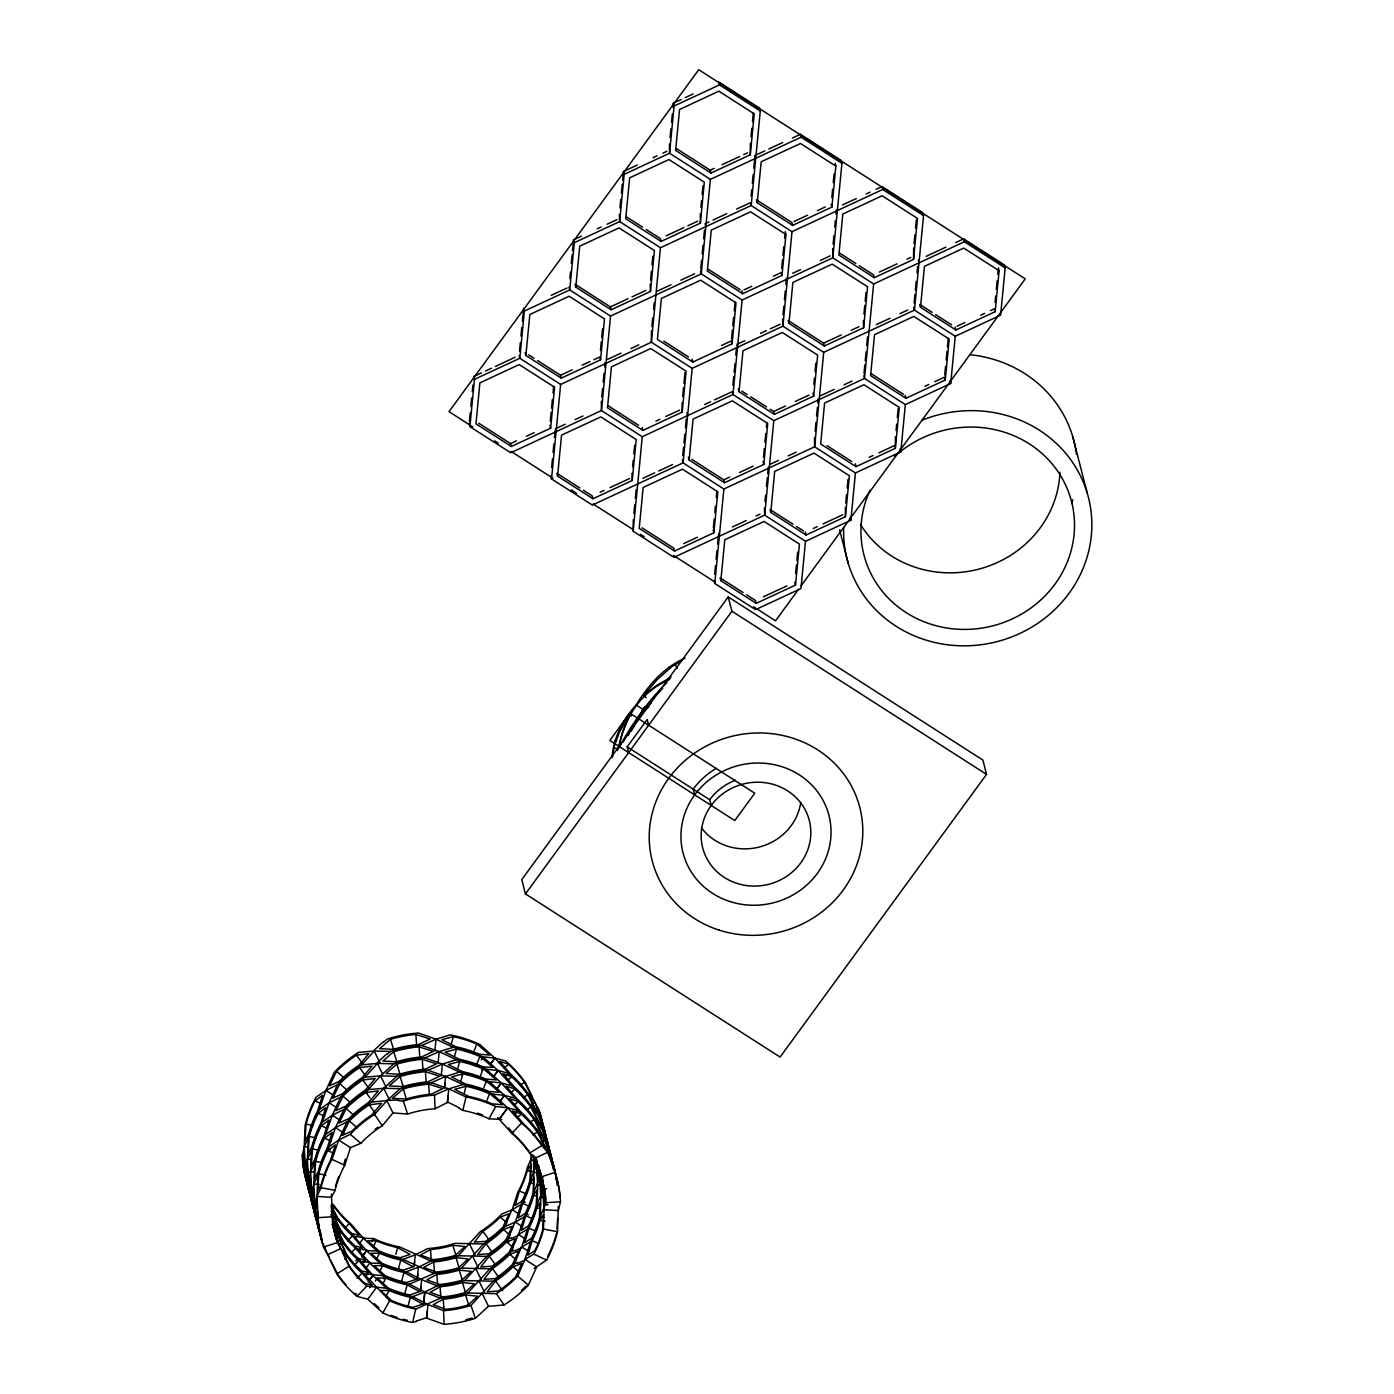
<?xml version="1.0" encoding="UTF-8"?>
<svg xmlns="http://www.w3.org/2000/svg" width="1394" height="1394" viewBox="0 0 1394 1394"><rect width="100%" height="100%" fill="white"/><g stroke="black" fill="none" stroke-linecap="round" stroke-linejoin="round"><path stroke-width="1.5" d="M328.775 1146.896A121.679 114.413 -14.4 0 0 317.832 1175.334L313.807 1184.029L311.803 1192.846L310.618 1171.605L311.489 1150.503A121.679 114.413 -14.4 0 1 322.397 1122.065L329.123 1102.828L337.505 1084.654L325.935 1090.404L316.055 1097.235A121.679 114.413 -14.4 0 0 305.077 1125.672L304.24 1146.774L305.425 1168.015L307.429 1159.198L311.489 1150.503M363.625 1273.646A107.199 100.786 -14.4 0 1 345.799 1253.851L340.746 1248.623L337.331 1242.612A107.199 100.786 -14.4 0 1 332.556 1216.735L318.18 1217.676L316.996 1196.435L317.867 1175.334M531.079 1154.232L530.731 1179.411A107.199 100.804 -14.4 0 1 521.095 1204.451L515.379 1222.155L505.011 1226.476A107.199 100.804 -14.4 0 1 483.579 1243.971L461.449 1268.157A107.199 100.786 -14.4 0 1 433.97 1273.436L409.4 1284.205A107.199 100.786 -14.4 0 1 383.228 1275.824M497.675 1117.483L511.772 1133.374A107.199 100.786 -14.4 0 1 529.598 1153.169L533.553 1157.02L533.919 1191.818A107.199 100.786 -14.4 0 1 524.266 1216.875L518.568 1234.561L525.311 1238.883M536.115 1160.505A107.199 100.786 -14.4 0 1 536.446 1165.454L537.683 1184.9L537.108 1204.242A107.199 100.786 -14.4 0 1 527.455 1229.299L521.757 1246.985L528.5 1251.289M539.948 1170.733A107.199 100.786 -14.4 0 1 542.824 1190.284L544.061 1209.731L543.468 1229.072A107.199 100.786 -14.4 0 1 533.832 1254.13L524.946 1259.392L517.749 1276.137A107.199 100.786 -14.4 0 1 496.316 1293.649L467.826 1292.987A107.199 100.786 -14.4 0 1 440.347 1298.267L415.778 1309.036A107.199 100.786 -14.4 0 1 389.588 1300.654L363.66 1273.628L383.245 1275.806L369.741 1263.034L365.577 1268.732M546.622 1140.902A121.679 114.413 -14.4 0 0 542.318 1122.71L535.035 1102.654L525.869 1083.452A121.679 114.413 -14.4 0 0 505.621 1060.973L494.713 1058.063L482.951 1056.844A121.679 114.413 -14.4 0 0 453.242 1047.295L439.197 1051.616L424.943 1057.889A121.679 114.413 -14.4 0 0 393.718 1063.831L377.356 1063.448L365.019 1077.214A121.679 114.413 -14.4 0 0 340.659 1097.061L332.312 1115.235L325.621 1134.489A121.679 114.413 -14.4 0 0 314.643 1162.91L310.618 1171.605L308.614 1180.422L307.429 1159.198L308.301 1138.079A121.679 114.413 -14.4 0 1 319.209 1109.659L325.935 1090.404L334.316 1072.247A121.679 114.413 -14.4 0 1 358.606 1052.383M428.097 1070.278A121.679 114.413 -14.4 0 0 396.907 1076.255L383.733 1088.278L371.396 1102.044A121.679 114.413 -14.4 0 0 347.036 1121.891L338.69 1140.065L331.999 1159.32A121.679 114.413 -14.4 0 0 321.021 1187.74L316.996 1196.435L314.992 1205.252L313.807 1184.029L314.678 1162.91M557.635 1218.339L556.938 1229.02M534.007 1268.488L546.605 1260.106A121.679 114.413 -14.4 0 0 557.548 1231.686L558.297 1206.333M306.105 1124.069L304.92 1141.163L308.701 1134.158A121.679 114.413 -14.4 0 1 317.571 1111.035L322.624 1095.179L315.009 1100.946A121.679 114.413 -14.4 0 0 306.088 1124.069L313.11 1125.55M312.814 1204.172L310.252 1195.878A121.679 114.413 -14.4 0 1 305.861 1171.988L307.028 1164.826L308.475 1182.077A121.679 114.413 -14.4 0 0 312.814 1205.967L314.12 1209.225M309.294 1136.493L308.109 1153.57L311.89 1146.565A121.679 114.413 -14.4 0 1 320.759 1123.459L325.813 1107.603L318.198 1113.37A121.679 114.413 -14.4 0 0 309.276 1136.493L316.299 1137.957M321.352 1125.777A121.679 114.413 -14.4 0 0 312.465 1148.9L311.298 1165.994L315.079 1158.989M312.256 1196.819L313.406 1189.657L314.835 1206.908A121.679 114.413 -14.4 0 0 319.191 1230.797M315.671 1161.324L314.486 1178.4L318.268 1171.396A121.679 114.413 -14.4 0 1 327.137 1148.29L332.19 1132.433L324.575 1138.201A121.679 114.413 -14.4 0 0 315.654 1161.324L320.916 1162.422M318.86 1173.731L317.675 1190.824L321.456 1183.82A121.679 114.413 -14.4 0 1 330.326 1160.697L335.379 1144.84L327.764 1150.608A121.679 114.413 -14.4 0 0 318.843 1173.731L325.865 1175.212M469.377 421.615L470.214 413.025M470.823 406.578L471.66 397.987M472.27 391.557L472.897 385.11M955.726 242.573L963.62 238.897L1004.429 265.052L1005.161 267.909L1000.613 315.166L955.256 336.268L950.708 383.507L905.333 404.608L864.524 378.471L773.792 420.674L732.983 394.519L642.268 436.723L601.441 410.568L510.727 452.771L469.917 426.634L474.465 379.377L473.733 376.519L481.61 372.843M414.576 1261.675L414.088 1266.78L415.238 1254.844L427.609 1248.588A107.199 100.804 -14.4 0 0 455.071 1243.343L483.579 1243.971M434.858 1051.146L436.008 1039.21L450.07 1034.906A121.679 114.413 -14.4 0 1 479.763 1044.42L495.114 1058.325L508.81 1073.397A121.679 114.413 -14.4 0 1 529.04 1095.858L535.035 1102.637L539.129 1110.304A121.679 114.413 -14.4 0 1 543.921 1132.207M417.764 1274.081L417.276 1279.204L418.427 1267.251L430.798 1260.995A107.199 100.804 -14.4 0 0 458.26 1255.75L486.767 1256.377A107.199 100.786 -14.4 0 0 508.183 1238.9L510.918 1237.907M438.047 1063.57L439.197 1051.616L421.755 1045.465A121.679 114.413 -14.4 0 0 390.547 1051.424L374.167 1051.024L358.641 1052.383M420.465 1291.611L420.953 1286.505M420.483 1291.367L421.598 1279.675L406.212 1271.781A107.199 100.786 -14.4 0 1 380.039 1263.417L369.741 1263.034M441.236 1075.976L442.386 1064.04L456.448 1059.736A121.679 114.413 -14.4 0 1 486.14 1069.25L498.059 1070.505L508.81 1073.397L506.353 1075.976M423.671 1303.791L424.787 1292.081L437.158 1285.826A107.199 100.786 -14.4 0 0 464.62 1280.598L493.145 1281.208A107.199 100.786 -14.4 0 0 514.56 1263.731L517.296 1262.737M423.654 1304.035L424.804 1292.081L409.4 1284.205M542.318 1122.71L538.223 1115.061L532.247 1108.282A121.679 114.413 -14.4 0 0 511.981 1085.804L500.986 1082.877L489.329 1081.674A121.679 114.413 -14.4 0 0 459.619 1072.125L445.575 1076.447L444.425 1088.383L444.913 1083.277M533.553 1157.02L541.29 1176.815A107.199 100.786 -14.4 0 1 546.012 1202.708L540.28 1216.648A107.199 100.786 -14.4 0 1 530.644 1241.706L524.946 1259.392L536.742 1266.954L528.361 1285.111A121.679 114.413 -14.4 0 1 504.036 1304.993L488.51 1306.317L475.302 1318.341A121.679 114.413 -14.4 0 1 444.094 1324.317L426.669 1318.149L427.331 1311.318M519.509 351.114L520.328 342.523M520.955 336.093L521.774 327.503M522.402 321.056L523.639 308.161L524.371 311.036L519.823 358.275L474.465 379.377M426.669 1318.149L427.975 1304.505L412.589 1296.612A107.199 100.786 -14.4 0 1 386.417 1288.248L366.849 1286.052A107.199 100.786 -14.4 0 1 348.988 1266.275L340.746 1248.623L334.142 1230.205A107.199 100.786 -14.4 0 1 332.26 1223.88A107.199 100.786 -14.4 0 0 333.671 1229.003L338.672 1244.11L336.285 1239.092A107.199 100.786 -14.4 0 1 332.399 1218.042M335.1 1190.354A107.199 100.786 -14.4 0 1 344.736 1165.314L350.469 1147.628L360.854 1143.289A107.199 100.786 -14.4 0 1 382.252 1125.794L392.969 1112.935L407.606 1114.033A107.199 100.786 -14.4 0 1 435.05 1108.753L447.439 1102.515L448.763 1088.871L462.825 1084.567A121.679 114.413 -14.4 0 1 492.518 1094.081L504.436 1095.335L515.188 1098.228A121.679 114.413 -14.4 0 1 535.418 1120.689L541.412 1127.467L545.507 1135.134A121.679 114.413 -14.4 0 1 549.201 1149.614M525.869 355.47L529.825 314.521L569.135 296.242L604.491 318.895L600.553 359.844L561.242 378.123L525.869 355.47L525.137 352.595M550.316 421.005L551.153 412.397M551.571 408.076L552.39 399.468M553.017 392.986L553.645 386.521M550.647 428.185L554.585 387.236L519.213 364.583L479.902 382.862L475.964 423.811L511.337 446.463L550.647 428.185L549.898 425.327M551.623 467.46L552.46 458.87M553.069 452.44L553.906 443.85M554.516 437.402L555.143 430.955M569.832 278.469L570.442 272.039M571.279 263.449L572.098 254.858M572.516 250.554L573.561 239.82L581.437 236.144M905.333 404.608L900.785 451.865L855.428 472.967L814.619 446.812L723.887 489.015L683.077 462.86L592.345 505.064L551.536 478.926L560.632 384.43L651.364 342.227L692.173 368.365L782.905 326.179L823.715 352.316L914.447 310.113L955.256 336.268M573.561 239.82L574.293 242.678L569.745 289.935L524.371 311.036M557.583 476.103L561.538 435.155L600.849 416.876L636.204 439.528L632.266 480.477L592.955 498.756L557.583 476.103L556.851 473.246M575.792 287.112L579.73 246.18L619.041 227.884L654.413 250.537L650.475 291.485L611.164 309.782L575.792 287.112L575.06 284.254M600.448 350.504L601.267 341.878M601.685 337.575L602.522 328.949M601.337 401.263L601.441 410.568L610.555 316.072L701.269 273.869L742.096 300.024L832.81 257.82L873.637 283.975L964.352 241.772L1005.161 267.909M601.755 396.976L602.574 388.386M603.201 381.939L604.02 373.348M604.647 366.901L605.066 362.614M619.337 214.415L619.65 221.576L660.46 247.731L751.192 205.528L792.001 231.683L882.733 189.479L923.542 215.617L914.447 310.113L913.715 307.255M619.947 207.985L620.783 199.394M621.393 192.947L622.229 184.356M622.648 180.07L623.466 171.479L637.267 165.05M623.466 171.479L624.198 174.337L619.65 221.576L574.293 242.678M631.952 473.298L632.266 480.477M632.562 466.833L633.19 460.368M633.817 453.904L634.636 445.296M650.144 284.306L650.475 291.485M650.562 280.002L651.399 271.377M652.009 264.912L652.845 256.304M633.259 519.753L633.155 531.219L673.982 557.356L764.696 515.153L805.505 541.308L850.88 520.206L855.428 472.949M633.869 513.323L634.706 504.733M635.316 498.285L636.152 489.695M651.451 330.779L651.364 342.227L660.46 247.731M651.869 326.475L652.688 317.884M653.525 309.294L654.152 302.846M669.451 143.93L669.573 153.235L710.382 179.373L801.097 137.187L841.924 163.325L832.81 257.82L832.706 248.515M670.078 137.483L670.897 128.893M671.525 122.445L672.344 113.855M672.971 107.425L673.372 103.121L681.265 99.462M633.155 531.219L642.268 436.723M673.372 103.121L674.121 105.996L669.573 153.235L624.198 174.337M682.067 402.796L682.171 412.136L642.861 430.415L607.505 407.762L611.443 366.814L650.754 348.535L686.127 371.187L682.171 412.136M682.694 396.332L683.513 387.724M683.931 383.402L684.977 372.634M700.276 213.805L700.38 223.145L661.07 241.423L625.697 218.771L629.652 177.822L668.963 159.543L704.318 182.196L700.38 223.145M700.886 207.34L701.513 200.875M702.14 194.411L702.959 185.803M682.746 455.716L683.583 447.126M684.001 442.822L684.82 434.231M685.447 427.784L686.266 419.193M700.746 268.868L701.583 260.277M702.193 253.83L703.029 245.239M703.639 238.792L704.475 230.202M692.173 368.365L683.077 462.86L682.346 460.003M710.382 179.373L701.269 273.869L700.537 271.011M689.124 460.055L693.079 419.106L732.39 400.827L767.745 423.48L763.807 464.429L724.497 482.707L689.124 460.055L688.392 457.18M713.362 527.751L714.198 519.126M714.808 512.661L715.436 506.196M716.272 497.588L716.899 491.124M731.571 338.759L732.39 330.134M732.808 325.83L733.645 317.205M734.255 310.74L735.091 302.132M750.39 143.303L750.286 154.786L710.975 173.083L675.62 150.43L679.558 109.481L718.868 91.185L754.241 113.855L750.286 154.786M751.017 136.839L751.836 128.231M752.464 121.766L753.3 113.141M713.885 532.769L717.84 491.821L682.468 469.168L643.157 487.464L639.219 528.396L674.574 551.066L713.885 532.769L713.153 529.912M732.094 343.778L736.032 302.846L700.677 280.177L661.366 298.473L657.41 339.404L692.783 362.074L732.094 343.778L731.362 340.92L721.534 345.485M714.669 574.206L715.505 565.615M716.115 559.168L716.952 550.578M717.562 544.13L718.398 535.54M732.878 385.214L733.697 376.624M734.115 372.32L734.934 363.729M735.771 355.139L736.398 348.709M751.07 196.223L751.697 189.776M752.324 183.328L753.143 174.738M753.771 168.308L755.008 155.414L755.74 158.289M805.505 541.308L800.958 588.547L755.6 609.648L714.791 583.511L723.887 489.015M742.096 300.024L732.983 394.519L732.251 391.662L714.512 399.904M760.288 111.032L719.478 84.895L718.746 82.019L759.556 108.174L760.288 111.032L751.192 205.528L750.46 202.67L736.642 209.083M720.837 580.688L724.793 539.757L764.104 521.461L799.459 544.113L795.521 585.062L756.21 603.358L720.837 580.688L720.106 577.83M739.047 391.697L742.985 350.765L782.295 332.469L817.668 355.139L813.713 396.07L774.402 414.367L739.047 391.697L738.297 388.839M757.238 202.722L761.194 161.774L800.504 143.477L835.86 166.147L831.922 207.079L792.611 225.375L757.238 202.722L756.506 199.847L791.879 222.5L792.611 225.375M763.476 457.249L764.313 448.624M764.94 442.159L765.776 433.551M766.386 427.087L766.805 422.765M781.686 268.258L782.522 259.632M782.923 255.329L783.759 246.703M784.595 238.095L785.014 233.774M785.955 234.488L750.582 211.836L711.271 230.115L707.333 271.063L742.688 293.716L781.999 275.437L785.955 234.488L785.223 231.631M764.382 508.008L764.696 515.153L773.809 420.657M764.992 501.561L765.62 495.114M766.456 486.523L767.275 477.933M767.693 473.646L768.303 467.199M782.574 319.017L782.905 326.179L792.001 231.683M782.992 314.713L783.829 306.122M784.439 299.675L785.275 291.085M785.885 284.655L786.512 278.208M770.76 512.347L774.698 471.399L814.009 453.12L849.382 475.772L845.426 516.721L806.115 535L770.76 512.347L770.011 509.49M788.952 323.356L792.907 282.407L832.218 264.128L867.573 286.781L863.635 327.729L824.324 346.008L788.952 323.356L788.22 320.498M795.608 573.579L796.444 564.953M796.863 560.649L797.682 552.024M813.817 384.587L814.444 378.123M815.054 371.658L815.891 363.05M831.8 197.756L832.636 189.131M833.263 182.666L834.082 174.058M814.497 437.507L814.619 446.812L823.715 352.316M815.124 431.06L815.943 422.469M816.57 416.022L817.389 407.431M817.808 403.145L818.226 398.841M833.124 244.211L833.943 235.621M834.762 227.048L835.389 220.6M836.017 214.153L836.417 209.867M845.322 507.381L845.426 516.721M845.74 503.077L846.559 494.452M847.186 487.987L848.022 479.379M863.304 320.55L863.635 327.729M863.932 314.086L864.768 305.46M865.186 301.156L866.005 292.531M864.001 373.453L864.82 364.862M865.238 360.558L866.075 351.968M866.685 345.538L867.521 336.947M873.637 283.975L864.524 378.471L863.792 375.596M895.349 448.363L899.287 407.431L863.914 384.761L824.603 403.058L820.665 444.006L856.038 466.659L895.349 448.363L895.436 436.88M896.063 430.415L896.691 423.95M897.3 417.486L898.137 408.878M913.645 247.888L913.54 259.389L874.23 277.667L838.874 255.015L842.812 214.066L882.123 195.77L917.496 218.44L913.54 259.389M914.063 243.584L914.882 234.959M915.509 228.494L916.346 219.886M914.115 302.951L914.952 294.361M915.37 290.074L916.189 281.483M917.025 272.893L917.635 266.446M920.493 307.307L924.431 266.359L963.742 248.08L999.115 270.732L995.177 311.681L955.866 329.96L920.493 307.307L919.761 304.432L932.133 312.361M944.731 375.003L945.568 366.378M946.178 359.913L947.014 351.305M947.432 346.984L948.251 338.359M945.254 380.022L949.209 339.073L913.837 316.421L874.526 334.699L870.588 375.648L905.943 398.301L945.254 380.022L944.522 377.164L934.694 381.729M995.055 302.341L995.682 295.877M996.309 289.412L997.128 280.786M997.755 274.322L998.174 270.018M447.439 1102.515L448.101 1095.684M612.053 757.517C613.43 737.722 622.996 719.374 636.204 704.894C648.123 685.517 663.788 667.168 685.151 658.107M612.332 757.482L614.336 745.982L619.459 732.059L629.6 714.913L631.482 715.871M302.237 1155.591L304.24 1146.774L308.301 1138.079M489.329 1081.674L504.68 1095.562L518.376 1110.652A121.679 114.413 -14.4 0 1 538.607 1133.113L547.772 1152.298L555.056 1172.371A121.679 114.413 -14.4 0 1 560.44 1201.75L558.436 1210.567L544.061 1209.731M536.446 1165.454L530.731 1179.411M617.559 750.599L622.334 732.704L629.6 714.913M542.824 1190.284L537.108 1204.242L540.628 1204.886M618.797 748.142C623.885 718.938 640.247 691.947 668.493 680.098M340.746 1248.606L327.642 1254.705L336.808 1273.907A121.679 114.413 -14.4 0 0 357.021 1296.385L367.789 1299.26L382.897 1312.921A121.679 114.413 -14.4 0 0 412.572 1322.47L415.778 1309.036M501.735 1119.469L488.998 1118.79A107.199 100.786 -14.4 0 0 462.825 1110.391L466.014 1096.973L448.763 1088.871L431.304 1082.72A121.679 114.413 -14.4 0 0 400.095 1088.662L383.733 1088.278L368.208 1089.638A121.679 114.413 -14.4 0 0 343.848 1109.485L332.312 1115.235L322.432 1122.065M532.944 1154.79L527.542 1166.987A107.199 100.804 -14.4 0 1 517.906 1192.044L512.208 1209.731L501.823 1214.052A107.199 100.804 -14.4 0 1 480.39 1231.564L458.26 1255.75M543.451 1180.004L538.032 1179.934L539.199 1174.236A107.199 100.786 -14.4 0 0 538.189 1165.349M548.016 1204.799L544.409 1204.764L545.577 1199.067A107.199 100.786 -14.4 0 0 541.726 1178.017L536.76 1162.91L538.101 1165.367M395.826 1254.286L397.586 1247.613A107.181 100.786 -14.4 0 1 376.31 1240.799L367.72 1240.834L378.907 1250.871A107.181 100.786 -14.4 0 0 400.165 1257.702L410.028 1254.408L397.586 1247.613M451.517 1043.322L453.277 1036.631A121.679 114.413 -14.4 0 1 476.731 1044.089M398.126 1270.056L400.775 1260.037A107.181 100.786 -14.4 0 1 379.499 1253.206L370.909 1253.258L382.095 1263.295A107.199 100.786 -14.4 0 0 403.354 1270.126L413.216 1266.832L400.775 1260.037M454.688 1055.728L456.465 1049.055A121.679 114.413 -14.4 0 1 479.919 1056.495M401.315 1282.463L403.964 1272.443A107.199 100.786 -14.4 0 1 382.67 1265.63L374.097 1265.665L385.284 1275.702A107.199 100.786 -14.4 0 0 406.543 1282.55M457.877 1068.152L459.654 1061.461A121.679 114.413 -14.4 0 1 483.108 1068.919M461.362 1074.896L462.233 1071.55L448.293 1064.528L459.654 1061.461M404.504 1294.869L407.153 1284.867A107.199 100.786 -14.4 0 1 385.859 1278.054L377.286 1278.089L375.352 1281.034M461.066 1080.559L462.825 1073.885A121.679 114.413 -14.4 0 1 486.297 1081.326M407.693 1307.293L410.341 1297.274A107.199 100.786 -14.4 0 1 389.048 1290.461L380.475 1290.495L391.662 1300.532A107.199 100.786 -14.4 0 0 412.903 1307.38L422.765 1304.07L410.341 1297.274M464.254 1092.983L466.014 1086.292A121.679 114.413 -14.4 0 1 489.486 1093.75M528.953 1228.201L524.684 1242.768L531.55 1238.29A107.199 100.786 -14.4 0 0 539.373 1217.92L540.262 1202.273L536.795 1207.831A107.199 100.786 -14.4 0 1 528.953 1228.201L535.418 1231.059M532.142 1240.625L527.873 1255.192L534.738 1250.697A107.199 100.786 -14.4 0 0 542.562 1230.344L543.451 1214.679L539.983 1220.255A107.199 100.786 -14.4 0 1 532.142 1240.625L538.607 1243.465M343.778 1164.565L345.294 1159.041M519.387 1190.964L515.118 1205.531L521.983 1201.036A107.181 100.786 -14.4 0 0 529.825 1180.683L530.713 1165.018L527.228 1170.594A107.181 100.786 -14.4 0 1 519.387 1190.964L525.852 1193.804M522.576 1203.37L518.307 1217.938L525.172 1213.46A107.199 100.786 -14.4 0 0 532.996 1193.09L533.885 1177.442L530.417 1183.001A107.181 100.786 -14.4 0 1 522.576 1203.37L529.04 1206.228M525.765 1215.795L521.495 1230.362L528.361 1225.866A107.199 100.786 -14.4 0 0 536.185 1205.514L537.073 1189.849L533.606 1195.425A107.199 100.786 -14.4 0 1 525.765 1215.795L532.229 1218.635M326.231 1127.92L321.387 1125.777L329.001 1120.009L323.966 1135.866A121.679 114.413 -14.4 0 0 315.044 1158.989M533.919 1191.818L539.635 1177.878A107.199 100.786 -14.4 0 0 538.171 1164.757M343.882 1109.485L335.501 1127.641L328.81 1146.896L338.69 1140.065L350.26 1134.315A121.679 114.413 -14.4 0 1 374.55 1114.451L386.922 1100.685L400.13 1088.679M619.981 746.522L621.01 744.048M628.363 735.544L629.408 733.017M629.687 732.373L632.493 726.222L633.904 726.936M621.271 743.438C633.834 721.534 648.698 700.293 666.872 682.59M631.255 731.205L639.062 716.289L647.426 708.047M505.011 1226.476L506.928 1222.399M508.2 1238.883L510.117 1234.805M467.826 1292.987L489.956 1268.801A107.199 100.786 -14.4 0 0 511.371 1251.324L513.306 1247.229M514.56 1263.713L516.494 1259.636M622.857 742.305L632.493 726.222M638.33 718.59L641.048 713.345M373.122 1247.003L376.31 1240.799M474.221 1050.606L476.748 1044.089M376.31 1259.427L379.499 1253.206M475.807 1066.131L479.937 1056.513M481.592 1070L483.195 1066.88L493.127 1067.508L480.599 1056.809M379.499 1271.833L382.688 1265.63M480.599 1075.436L483.108 1068.919M383.681 1278.821L385.284 1275.702M382.67 1284.257L385.877 1278.037M483.788 1087.843L486.297 1081.343M385.859 1296.664L389.065 1290.461M486.959 1100.267L489.486 1093.75M339.23 1081.378A121.679 114.413 -14.4 0 1 359.007 1065.243L368.818 1053.672L356.446 1055.153A121.679 114.413 -14.4 0 0 336.651 1071.289L329.489 1085.787L339.247 1081.396M339.857 1083.713L332.678 1098.193L342.436 1093.802A121.679 114.413 -14.4 0 1 362.196 1077.649L372.006 1066.079L359.635 1067.577A121.679 114.413 -14.4 0 0 339.822 1083.713L347.611 1090.631M343.029 1096.137L335.867 1110.617L345.625 1106.226A121.679 114.413 -14.4 0 1 365.385 1090.073L375.195 1078.503L362.823 1079.984A121.679 114.413 -14.4 0 0 343.011 1096.12L350.8 1103.055M349.406 1120.968L342.244 1135.448L352.002 1131.057A121.679 114.413 -14.4 0 1 371.762 1114.886L381.573 1103.334L369.183 1104.815A121.679 114.413 -14.4 0 0 349.389 1120.95L357.178 1127.885M639.132 716.986L642.477 710.801M372.006 1241.636L373.679 1238.569A107.199 100.804 -14.4 0 0 399.817 1246.968L430.798 1260.995M481.278 1059.91L482.951 1056.844L498.303 1070.731L511.999 1085.821M382.897 1312.921L389.623 1300.637M488.998 1118.79L495.706 1106.505L507.625 1107.742L518.376 1110.652L515.919 1113.231M641.135 713.188L643.941 708.291M642.599 710.574L644.76 706.932L643.993 708.222M646.119 697.592L643.662 695.641L656.818 680.011L671.769 666.646L682.363 660.286M647.391 707.612C649.064 701.095 657.463 694.195 662.673 688.357M728.226 596.911L521.774 879.597L525.451 893.92L780.082 1057.07L986.534 774.367L982.857 760.044L728.226 596.911L731.902 611.234L986.534 774.367M628.677 752.586L627.195 746.853L647.182 719.496L648.646 725.228M525.451 893.92L731.902 611.234M798.57 589.261L775.517 620.818L753.631 606.791M801.132 585.741L1025.235 278.87L698.725 69.7L449.007 411.648L472.723 426.843M359.199 1243.901L363.364 1238.203L373.679 1238.569M361.795 1257.127L366.552 1250.61L376.868 1250.976A107.199 100.804 -14.4 0 0 403.005 1259.392L433.987 1273.419M462.233 1071.55A121.679 114.413 -14.4 0 1 485.704 1078.991L496.316 1079.932L493.249 1077.144L498.059 1070.505L493.912 1076.203M362.388 1256.308L366.552 1250.61L354.093 1236.391A107.199 100.804 -14.4 0 1 336.233 1216.596L331.18 1211.369L339.439 1229.02A107.199 100.786 -14.4 0 0 357.247 1248.815L360.279 1252.492M462.825 1073.885L451.482 1076.935L465.422 1083.974A121.679 114.413 -14.4 0 1 488.893 1091.415L499.505 1092.338L496.438 1089.55L501.248 1082.911L486.14 1069.25M496.525 1089.446L501.248 1082.911L515.188 1098.228M466.014 1086.292L454.671 1089.341L468.611 1096.381A121.679 114.413 -14.4 0 1 492.082 1103.821L502.694 1104.762L499.627 1101.974L504.436 1095.335L500.289 1101.033M368.173 1281.957L372.93 1275.44L386.434 1288.23M368.765 1281.138L372.93 1275.44M367.789 1299.26L376.119 1287.864M482.882 1231.303L474.413 1242.106L485.478 1241.392A107.181 100.786 -14.4 0 0 502.903 1227.173L509.071 1213.808L500.307 1217.084A107.181 100.786 -14.4 0 1 482.882 1231.303L488.893 1239.667M508.688 1241.88L506.092 1239.58L512.26 1226.232L503.495 1229.491A107.181 100.786 -14.4 0 1 486.07 1243.727L477.602 1254.513L488.667 1253.798A107.199 100.786 -14.4 0 0 506.092 1239.597M489.259 1256.133L480.791 1266.937L491.855 1266.222A107.199 100.786 -14.4 0 0 509.28 1252.004L515.449 1238.639L506.684 1241.915A107.199 100.786 -14.4 0 1 489.259 1256.151L495.271 1264.497M492.448 1268.557L483.979 1279.343L495.044 1278.629A107.199 100.786 -14.4 0 0 512.469 1264.428L518.638 1251.063L509.873 1254.321A107.199 100.786 -14.4 0 1 492.448 1268.557L498.46 1276.904M495.637 1280.964L487.168 1291.768L498.233 1291.053A107.199 100.786 -14.4 0 0 515.658 1276.834L521.826 1263.469L513.062 1266.745A107.199 100.786 -14.4 0 1 495.637 1280.981L502.642 1290.722M486.767 1256.377L464.638 1280.581M493.145 1281.208L471.015 1305.411A107.199 100.786 -14.4 0 1 443.536 1310.674L427.975 1304.505M360.122 1250.523L362.335 1247.769L352.49 1235.903A107.181 100.786 -14.4 0 1 337.975 1219.802L333.497 1215.76L340.572 1229.891A107.199 100.786 -14.4 0 0 355.052 1245.992L362.335 1247.769M363.294 1262.929L365.524 1260.176L355.679 1248.31A107.199 100.786 -14.4 0 1 341.147 1232.226L336.686 1228.184L343.76 1242.315A107.199 100.786 -14.4 0 0 358.241 1258.416L365.524 1260.176M366.483 1275.353L368.713 1272.6L358.868 1260.734L355.087 1264.515M369.671 1287.76L371.902 1285.007L362.057 1273.14A107.199 100.786 -14.4 0 1 347.524 1257.057L343.063 1253.014L350.138 1267.146M353.989 1115.461L346.217 1108.544L339.056 1123.024L348.814 1118.633A121.679 114.413 -14.4 0 1 368.574 1102.48L378.384 1090.91L365.995 1092.408A121.679 114.413 -14.4 0 0 346.2 1108.544M337.47 1084.654A121.679 114.413 -14.4 0 1 361.795 1064.789L374.167 1051.024L380.213 1063.274M368.208 1089.638L380.545 1075.854L393.753 1063.849M641.536 711.358L642.373 710.417M641.641 711.236L643.941 708.762M642.477 710.313L646.119 706.531M357.056 1296.368L366.849 1286.052M511.772 1133.374L521.565 1123.059L507.66 1107.777L492.518 1094.081M345.538 1227.278L349.302 1223.479A107.181 100.786 -14.4 0 1 334.787 1207.396L332.417 1205.444M504.314 1067.821L508.618 1064.511A121.679 114.413 -14.4 0 1 524.545 1082.302L532.403 1097.653L527.141 1092.391A121.679 114.413 -14.4 0 0 511.197 1074.6L499.662 1061.322L508.078 1064.023M347.454 1240.939L352.49 1235.903M507.503 1080.228L511.807 1076.935A121.679 114.413 -14.4 0 1 527.734 1094.708L535.592 1110.077L530.312 1104.797A121.679 114.413 -14.4 0 0 514.386 1087.006L502.851 1073.746L511.267 1076.447M351.915 1252.108L355.679 1248.31M510.692 1092.652L514.996 1089.341A121.679 114.413 -14.4 0 1 530.922 1107.115M355.749 1260.925L358.258 1258.399M513.881 1105.059L518.185 1101.765A121.679 114.413 -14.4 0 1 534.111 1119.539L541.97 1134.908L536.69 1129.628A121.679 114.413 -14.4 0 0 520.764 1111.837L509.228 1098.577L517.644 1101.277M357.021 1278.193L362.057 1273.14M517.069 1117.483L521.373 1114.172A121.679 114.413 -14.4 0 1 537.282 1131.945L545.159 1147.314L539.879 1142.052A121.679 114.413 -14.4 0 0 523.952 1124.261L512.417 1110.983L520.833 1113.684M648.071 704.632L648.977 703.796M668.998 679.697L669.974 678.808M455.455 1255.367L464.899 1246.532L452.858 1245.278A107.181 100.786 -14.4 0 1 430.519 1249.547L420.465 1255.018L433.116 1259.636A107.181 100.786 -14.4 0 0 455.437 1255.367M458.643 1267.773L468.088 1258.939L456.047 1257.684A107.181 100.786 -14.4 0 1 433.708 1261.971L423.654 1267.442L436.305 1272.042A107.199 100.786 -14.4 0 0 458.626 1267.791M461.832 1280.197L471.277 1271.363L459.236 1270.108A107.199 100.786 -14.4 0 1 436.88 1274.395L426.843 1279.849L439.493 1284.466A107.199 100.786 -14.4 0 0 461.815 1280.197M643.662 695.641L656.435 685.639L671.089 677.048M646.572 706.95L651.503 702.768M465.021 1292.604L474.465 1283.769L462.425 1282.515A107.199 100.786 -14.4 0 1 440.068 1286.801L430.032 1292.273L442.682 1296.873A107.199 100.786 -14.4 0 0 465.004 1292.621M468.21 1305.028L477.637 1296.193L465.613 1294.939A107.199 100.786 -14.4 0 1 443.257 1299.225L433.22 1304.679L445.853 1309.297A107.199 100.786 -14.4 0 0 468.192 1305.028M647.914 707.612L648.942 706.723M384.012 1041.858L387.375 1039.018A121.679 114.413 -14.4 0 1 418.531 1033.041L436.008 1039.21L453.259 1047.312M387.183 1054.265L390.564 1051.442M396.907 1064.127L385.999 1073.467L399.486 1074.216A121.679 114.413 -14.4 0 1 424.839 1069.355M400.095 1076.551L389.187 1085.891L402.674 1086.623A121.679 114.413 -14.4 0 1 428.028 1081.779L439.633 1076.238L425.449 1071.69A121.679 114.413 -14.4 0 0 400.078 1076.534M403.284 1088.958L392.376 1098.298L405.863 1099.047A121.679 114.413 -14.4 0 1 431.216 1094.185L442.822 1088.662L428.638 1084.114A121.679 114.413 -14.4 0 0 403.267 1088.958M319.243 1109.659L329.123 1102.828L340.694 1097.078M325.621 1134.489L335.501 1127.659L347.071 1121.909M331.789 1209.365L334.804 1207.396M520.032 1085.264L524.545 1082.302M334.978 1221.789L337.993 1219.802M523.22 1097.688L527.734 1094.708M337.575 1231.878L340.572 1229.891M338.167 1234.195L341.164 1232.226M526.409 1110.094L530.922 1107.132L538.781 1122.484L533.501 1117.221A121.679 114.413 -14.4 0 0 517.575 1099.43L506.039 1086.153L514.456 1088.853M340.763 1244.284L343.76 1242.315M529.598 1122.519L534.111 1119.539M344.545 1259.026L347.542 1257.057M532.787 1134.925L537.3 1131.963M521.095 1204.451L512.208 1209.731L518.934 1214.052M524.266 1216.875L515.379 1222.155L522.123 1226.459M527.455 1229.281L518.568 1234.561M530.644 1241.706L521.757 1246.985M336.808 1273.907L349.005 1266.257M529.598 1153.169L541.796 1145.537L547.772 1152.298L551.885 1159.947A121.679 114.413 -14.4 0 1 556.45 1180.004M424.856 1069.372L436.444 1063.831L422.26 1059.283A121.679 114.413 -14.4 0 0 396.889 1064.127M431.304 1082.72L445.575 1076.447L462.825 1084.567M399.137 1100.824L403.319 1101.086A121.679 114.413 -14.4 0 1 434.475 1095.109L448.763 1088.871M421.755 1045.465L436.008 1039.21M685.221 97.615L693.097 93.956M674.121 105.996L719.478 84.895M653.054 157.714L656.992 155.867M662.917 153.131L666.855 151.284M676.648 148.688L710.243 170.207L714.181 168.378M722.04 164.736L739.726 156.494M743.664 154.664L747.585 152.835M597.224 228.808L601.163 226.978M607.087 224.225L616.95 219.642M756.977 154.507L764.87 150.831M768.808 149.001L782.626 142.571M792.472 137.989L800.365 134.312L841.174 160.467L841.924 163.325M666.227 235.813L683.914 227.588M687.852 225.758L697.68 221.193M551.257 295.319L567.027 287.983M709.041 221.925L705.085 223.772L705.834 226.63M712.979 220.095L726.779 213.665M576.82 285.387L610.415 306.907L628.102 298.682M632.04 296.852L645.805 290.457M793.831 221.594L807.596 215.199M817.424 210.616L825.283 206.957M485.565 371.013L491.472 368.26M495.428 366.43L515.153 357.247M657.149 291.189L670.95 284.777M680.812 280.194L694.63 273.764M842.551 204.953L856.352 198.54M866.214 193.958L870.17 192.111M876.077 189.357L882.001 186.604L922.811 212.759L923.542 215.617M537.526 360.523L560.51 375.265L572.307 369.776M582.134 365.193L589.993 361.551M593.914 359.722L599.821 356.969L600.553 359.844M743.926 289.935L751.784 286.275M773.409 276.221L781.267 272.562L781.999 275.437M607.244 359.547L621.044 353.118M630.907 348.535L638.801 344.858M792.628 273.311L800.522 269.634M820.247 260.469L830.11 255.869M478.769 423.218L510.587 443.606L516.494 440.87M526.322 436.287L534.181 432.628M879.387 272.057L897.091 263.832M906.919 259.249L910.84 257.437M557.321 427.888L565.215 424.229M575.077 419.629L582.971 415.97M744.692 340.728L736.799 344.405L737.548 347.28M760.479 333.393L766.386 330.639M770.342 328.81L780.204 324.227M926.139 256.339L945.864 247.156M655.894 421.145L659.815 419.315M665.722 416.579L679.47 410.185M789.98 321.631L823.593 343.151L841.279 334.926M851.107 330.343L858.965 326.684M704.65 404.504L710.557 401.751M876.234 324.68L890.034 318.268M899.897 313.667L907.79 310.008M600.082 492.239L604.02 490.409M609.91 487.673L629.565 478.525M770.133 409.226L773.67 411.491L785.467 406.002M795.294 401.437L809.06 395.042M957.086 326.179L964.944 322.519M980.679 315.201L984.6 313.389M990.507 310.635L994.427 308.806L995.177 311.681M642.895 478.351L654.727 472.845M658.665 471.015L672.483 464.585M820.404 395.791L834.204 389.362M844.067 384.779L851.961 381.102M691.929 459.445L723.765 479.85L729.654 477.096M739.482 472.531L753.248 466.136M924.867 386.295L928.805 384.465M770.481 464.132L778.375 460.456M788.237 455.873L796.131 452.196M683.67 543.625L697.436 537.213M869.054 457.389L872.992 455.559M878.882 452.823L894.617 445.505M732.408 526.967L746.208 520.554M756.071 515.972L760.026 514.125M813.242 528.483L817.18 526.653M823.07 523.917L842.725 514.769M763.337 596.824L786.913 585.863M531.288 1104.379L535.035 1102.654M538.136 1129.001L541.412 1127.467L532.247 1108.282M540.855 1141.634L544.601 1139.891L548.696 1147.541A121.679 114.413 -14.4 0 1 553.488 1169.444M541.325 1141.407L544.601 1139.891L535.435 1120.706M547.79 1152.298L534.669 1158.397L536.603 1161.324M415.238 1254.844L403.023 1259.374M418.427 1267.251L406.212 1271.781M459.637 1072.143L442.386 1064.04L428.115 1070.296L445.575 1076.447M511.389 1251.307L514.107 1250.331M412.589 1296.612L424.787 1292.081L440.347 1298.25M324.541 1246.759L327.642 1254.705L323.547 1247.055L337.331 1242.612M541.29 1176.815L555.056 1172.371M406.56 1282.532L416.388 1279.239L403.964 1272.443M412.589 1322.453L416.074 1321.564M453.277 1036.631L441.915 1039.697L455.855 1046.72A121.679 114.413 -14.4 0 1 479.327 1054.178L489.939 1055.101L477.41 1044.385M456.465 1049.055L445.104 1052.104L459.044 1059.144A121.679 114.413 -14.4 0 1 482.516 1066.584L483.195 1066.88M361.83 1064.807L377.356 1063.448L382.653 1074.147M365.019 1077.214L380.545 1075.854L396.942 1076.273M371.396 1102.044L386.922 1100.685L392.969 1112.935M305.878 1171.988L309.485 1171.674M540.541 1173.103A107.199 100.786 -14.4 0 1 542.998 1188.977L546.587 1188.664M543.242 1177.634L539.635 1177.878L540.872 1197.324L540.28 1216.648L543.799 1217.311M546.012 1202.708L560.44 1201.75M489.956 1268.801L461.449 1268.157M304.24 1146.774L308.353 1147.018M531.306 1160.069L535.418 1160.313M307.429 1159.198L311.524 1159.442M534.494 1172.493L538.084 1172.702M310.618 1171.605L314.208 1171.814M537.683 1184.9L541.273 1185.109M313.807 1184.029L319.191 1184.342M540.872 1197.324L544.462 1197.533M316.996 1196.435L331.354 1197.289L335.135 1190.354L321.056 1187.74M393.7 1051.703A121.679 114.413 -14.4 0 1 419.054 1046.859L433.255 1051.407L421.668 1056.948A121.679 114.413 -14.4 0 0 396.297 1061.792L382.827 1061.061L393.718 1051.721L397.168 1063.117M613.796 747.968L618.047 748.595M527.542 1166.987L531.062 1167.649M543.468 1229.072L557.548 1231.686M368.713 1272.6L361.447 1270.823A107.199 100.786 -14.4 0 1 346.932 1254.739L339.875 1240.59L344.353 1244.633A107.199 100.786 -14.4 0 0 358.833 1260.734M371.902 1285.007L364.636 1283.229A107.199 100.786 -14.4 0 1 350.121 1267.146M615.015 740.911L616.601 741.225M527.228 1170.594L532.473 1171.692M530.417 1183.001L533.919 1183.75M312.483 1148.9L317.727 1149.998M533.606 1195.425L537.108 1196.157M536.795 1207.831L540.297 1208.581M539.983 1220.255L545.228 1221.353M354.093 1236.391L356.306 1236.966M357.282 1248.797L359.495 1249.39M334.142 1230.205L337.557 1236.199L342.628 1241.427A107.199 100.786 -14.4 0 0 360.436 1261.239L362.684 1261.797M351.898 1233.568L359.147 1235.345L349.302 1223.479M390.512 1039.297A121.679 114.413 -14.4 0 1 415.865 1034.435L430.066 1039L418.479 1044.542A121.679 114.413 -14.4 0 0 393.108 1049.368L379.638 1048.636L390.529 1039.297L393.979 1050.71M424.943 1057.889L442.386 1064.04M437.158 1285.826L421.615 1279.675M354.599 1293.318L356.603 1294.085M439.197 1051.616L456.448 1059.736M315.009 1100.946L319.853 1103.09M521.983 1201.036L525.207 1202.464M318.198 1113.37L324.663 1116.211M525.172 1213.46L528.396 1214.888M324.575 1138.201L331.04 1141.041M327.154 1148.29L330.395 1149.701M327.764 1150.608L334.229 1153.465M331.999 1159.32L344.771 1165.314M533.832 1254.112L546.605 1260.106M459.009 1108.265L462.843 1110.391M407.153 1284.867L419.577 1291.663L409.731 1294.956A107.199 100.786 -14.4 0 1 388.456 1288.143L377.286 1278.089M839.902 253.272L855.811 263.466M859.349 265.731L873.498 274.81L874.23 277.667M935.67 314.626L951.597 324.837M626.742 217.046L642.651 227.239M646.189 229.505L660.338 238.566L661.07 241.423M708.361 269.338L740.197 289.725M871.616 373.923L903.451 394.31M663.753 341.077L688.514 356.934M741.835 391.104L747.149 394.502M750.686 396.767L766.595 406.961M827.008 445.662L851.769 461.519M610.555 316.072L569.745 289.935L568.996 287.059M528.674 354.86L533.989 358.258M608.533 406.02L638.591 425.292M771.788 510.622L793.012 524.214M796.549 526.479L803.624 531.009M560.632 384.43L519.823 358.275L519.091 355.418M558.628 474.378L579.834 487.97M583.372 490.235L592.223 495.898L592.955 498.756M642.007 527.803L673.842 548.191L674.574 551.066M721.865 578.963L743.089 592.555M746.626 594.82L755.478 600.483L756.21 603.358M494.609 440.852L498.268 443.205M511.023 451.377L552.982 478.247M571.226 489.939L576.698 493.441M593.112 503.966L633.242 529.668M640.543 534.338L644.185 536.69M673.372 555.387L715.314 582.256M636.152 704.981L643.226 709.511M639.062 716.289L640.386 717.126M627.195 746.853L709.72 799.72L711.201 805.453M325.935 1090.404L334.351 1095.806M329.123 1102.828L335.867 1107.132M332.312 1115.235L339.038 1119.556M335.501 1127.659L343.917 1133.043M338.69 1140.065L350.469 1147.628M529.093 1150.921L527.873 1149.963A107.199 100.786 -14.4 0 0 513.846 1134.28L508.549 1127.833M483.788 1069.215L493.249 1077.144M486.976 1081.639L496.438 1089.55M490.165 1094.046L499.627 1101.974M350.26 1134.315L360.854 1143.289M517.749 1276.137L528.361 1285.111M336.668 1071.306L344.423 1078.224M500.307 1217.084L505.499 1221.684M503.495 1229.491L508.688 1234.108M506.684 1241.915L511.859 1246.515M509.873 1254.321L515.048 1258.939M513.062 1266.745L518.237 1271.345M374.272 1303.634L378.907 1307.764M376.868 1250.976L363.364 1238.203L350.905 1223.967A107.199 100.804 -14.4 0 1 333.044 1204.189M380.057 1263.4L366.552 1250.61M339.439 1229.02L332.452 1220.865M538.607 1133.113L544.601 1139.891L551.885 1159.947M360.471 1261.221L363.468 1264.898M327.642 1254.705L329.489 1257.057M356.446 1055.153L362.44 1063.517M359.635 1067.577L365.629 1075.924M486.07 1243.727L492.082 1252.073M362.823 1079.984L368.818 1088.348M365.402 1090.073L367.406 1092.861M365.995 1092.408L370.002 1097.967M368.591 1102.48L370.595 1105.268M369.183 1104.815L375.195 1113.179M668.946 667.064L669.834 668.318M374.568 1114.468L382.287 1125.794M496.334 1293.632L504.036 1304.976M674.905 664.293L677.345 668.214M529.058 1095.876L538.223 1115.061L545.507 1135.134M318.912 1224.768L316.02 1218.391A121.679 114.413 -14.4 0 1 311.629 1194.501L310.217 1177.25L309.067 1184.412A121.679 114.413 -14.4 0 0 313.406 1208.302L317.449 1220.674M323.669 1246.463L325.272 1249.599L323.112 1243.465M331.929 1207.884L336.25 1216.596M342.628 1241.427L330.848 1214.662M345.817 1253.851L332.19 1221.493M469.708 1244.424L475.006 1255.14M472.897 1256.83L478.194 1267.547M380.545 1075.854L386.591 1088.104M476.086 1269.254L481.383 1279.971M383.733 1088.278L389.78 1100.511M479.275 1281.661L484.572 1292.377M482.463 1294.085L488.51 1306.317M330.273 1259.688L338.132 1275.057A121.679 114.413 -14.4 0 0 345.817 1284.623M331.162 1205.13L337.383 1217.485A107.181 100.786 -14.4 0 0 351.88 1233.568M315.793 1213.738L313.981 1209.818L317.379 1219.942M311.751 1192.846A121.679 114.413 -14.4 0 0 317.135 1222.242L318.982 1226.145M333.096 1226.668L335.484 1231.704L332.852 1224.193M541.412 1127.467L548.696 1147.541M310.932 1196.801L309.642 1193.56A121.679 114.413 -14.4 0 1 305.251 1169.671M319.209 1230.797L320.481 1234.056M311.803 1197.899L307.063 1183.471A121.679 114.413 -14.4 0 1 302.672 1159.581L303.84 1152.42L305.286 1169.653M313.545 1206.228L315.724 1212.362M321.369 1235.136L316.612 1220.708A121.679 114.413 -14.4 0 1 312.221 1196.819M309.241 1190.075L310.426 1193.421M314.19 1207.518L310.792 1197.394A121.679 114.413 -14.4 0 1 305.391 1168.015M317.17 1222.224L319.888 1230.327M322.397 1240.712L320.359 1234.648A121.679 114.413 -14.4 0 1 314.939 1205.27M535.627 1156.968L537.474 1162.544M403.319 1101.086L407.606 1114.033M471.015 1305.411L475.302 1318.341M308.701 1188.368L307.604 1184.987A121.679 114.413 -14.4 0 1 302.202 1155.609M322.38 1241.427L319.801 1233.132A121.679 114.413 -14.4 0 1 315.41 1209.243L316.595 1202.081L318.024 1219.314A121.679 114.413 -14.4 0 0 322.38 1243.221M452.858 1245.278L456.308 1256.674M456.047 1257.684L459.497 1269.098M396.297 1061.792L400.357 1075.541M459.236 1270.108L462.198 1279.884M399.486 1074.216L403.04 1086.327M462.425 1282.515L465.387 1292.29M402.674 1086.623L406.229 1098.733M465.613 1294.939L468.576 1304.714M1072.683 436.496L1087.215 493.075M998.383 267.857L999.115 270.732M963.62 238.897L964.352 241.772M955.117 327.102L955.866 329.96M949.976 380.649L950.708 383.507M918.263 259.998L918.994 262.874M882.001 186.604L882.733 189.479M905.211 395.443L905.943 398.301M835.128 163.272L835.86 166.147M900.054 448.99L900.785 451.865M831.19 204.221L831.922 207.079M800.365 134.312L801.097 137.187M855.306 463.784L856.038 466.659M823.593 343.151L824.324 346.008M850.148 517.348L850.88 520.206M812.981 393.213L813.713 396.07M839.641 529.877L848.249 563.403M805.383 532.142L806.115 535M773.67 411.491L774.402 414.367M741.957 290.858L742.688 293.716M710.243 170.207L710.975 173.083M794.789 582.204L795.521 585.062M763.076 461.553L763.807 464.429M723.765 479.85L724.497 482.707M692.051 359.199L692.783 362.074M718.607 533.397L719.339 536.254M686.893 412.746L687.625 415.621M714.059 580.636L714.791 583.511M642.129 427.557L642.861 430.415M610.415 306.907L611.164 309.782M694.7 794.876L693.219 789.143A75.311 70.815 -14.4 0 1 716.202 768.39M560.51 375.265L561.242 378.123M555.352 428.812L556.084 431.67M550.804 476.051L551.536 478.926M510.587 443.606L511.337 446.463M469.168 423.759L469.917 426.634M542.998 1188.977L544.409 1204.764M533.85 1155.678L534.843 1167.527L536.01 1161.812A107.199 100.786 -14.4 0 0 535.714 1158.257M331.964 1214.104L331.249 1206.193M332.591 1216.718L331.354 1194.048M538.032 1179.934L536.62 1164.147A107.199 100.786 -14.4 0 0 536.307 1160.575M428.638 1084.114L429.335 1094.325M443.275 1299.208L443.972 1309.419M425.449 1071.69L426.146 1081.901M440.086 1286.784L440.783 1296.995M422.26 1059.283L422.957 1069.494M436.897 1274.377L437.594 1284.588M419.071 1046.859L419.768 1057.07M433.708 1261.953L434.405 1272.164M415.882 1034.453L416.701 1046.354M430.519 1249.547L431.216 1259.758M434.492 1095.126L435.067 1108.77M443.536 1310.656L444.111 1324.3M922.044 420.221A124.554 117.113 -14.4 0 1 1088.313 496.978A124.554 117.113 -14.4 0 1 980.348 644.812A124.554 117.113 -14.4 0 1 843.701 527.507M894.634 456.552A107.181 100.786 -14.4 0 1 1067.49 489.329A107.181 100.786 -14.4 0 1 965.188 629.426A107.181 100.786 -14.4 0 1 869.908 490.427M970.224 354.738A124.554 117.113 -14.4 0 1 1076.447 454.252M1072.805 499.714A124.554 117.113 -14.4 0 1 1071.655 503.443M1059.928 472.27A107.181 100.786 -14.4 0 1 978.745 569.153A107.181 100.786 -14.4 0 1 860.464 524.423M544.061 1131.963A121.679 114.413 -14.4 0 0 540.28 1114.137L537.387 1107.76L542.858 1124.226A121.679 114.413 -14.4 0 1 546.378 1140.048M511.842 1209.487A300.198 218.44 53.8 0 1 506.632 1222.155M363.834 1237.628A300.268 103.592 -45.7 0 1 356.672 1236.513M373.94 1050.536A291.695 187.632 84.6 0 1 383.82 1041.405M313.946 1209.818A121.679 114.413 -14.4 0 1 308.579 1180.439M546.971 1142.383A121.679 114.413 -14.4 0 0 543.468 1126.561L540.576 1120.166L546.047 1136.633A121.679 114.413 -14.4 0 1 549.567 1152.455M515.031 1221.911A300.198 218.44 53.8 0 1 509.821 1234.579M367.023 1250.035A300.268 103.592 -45.7 0 1 359.861 1248.937M377.129 1062.942A291.695 187.632 84.6 0 1 387.009 1053.812M550.438 1156.793A121.679 114.413 -14.4 0 0 546.657 1138.968L543.765 1132.59L549.236 1149.057A121.679 114.413 -14.4 0 1 553.017 1166.883M518.219 1234.317A300.198 218.44 53.8 0 1 513.009 1246.985M519.108 1234.945A300.198 118.804 29.5 0 1 511.546 1238.377M370.212 1262.459A300.268 103.592 -45.7 0 1 363.05 1261.343M369.898 1262.825A300.268 233.286 -66 0 1 360.488 1252.265M553.627 1169.217A121.679 114.413 -14.4 0 0 549.828 1151.392L546.953 1144.997L552.425 1161.463A121.679 114.413 -14.4 0 1 556.206 1179.307M538.467 1165.924A107.199 100.786 -14.4 0 1 539.809 1176.553L541.221 1192.358L542.388 1186.642A107.199 100.786 -14.4 0 0 538.537 1165.593M521.408 1246.741A300.198 218.44 53.8 0 1 516.198 1259.409M522.297 1247.351A300.198 118.804 29.5 0 1 514.734 1250.784M373.087 1275.249A300.268 233.286 -66 0 1 363.677 1264.672M323.513 1247.072A121.679 114.413 -14.4 0 1 318.128 1217.676M465.997 1096.956A121.679 114.413 -14.4 0 1 495.689 1106.487M521.548 1123.059A121.679 114.413 -14.4 0 1 541.796 1145.519M557.234 1185.667A121.679 114.413 -14.4 0 0 553.017 1163.798L550.142 1157.421L555.614 1173.887A121.679 114.413 -14.4 0 1 559.987 1197.777M556.554 1233.289A121.679 114.413 -14.4 0 1 547.668 1256.412M526.008 1286.07A121.679 114.413 -14.4 0 1 521.391 1290.461M472.13 1318.062A121.679 114.413 -14.4 0 1 465.892 1319.752M407.309 1320.275A121.679 114.413 -14.4 0 1 403.18 1319.264M397.081 1317.469A121.679 114.413 -14.4 0 1 391.087 1315.378M335.414 1186.764A107.199 100.786 -14.4 0 1 338.777 1176.397M375.125 1129.279A107.199 100.786 -14.4 0 1 378.192 1127.101M477.584 1113.144A107.199 100.786 -14.4 0 1 482.533 1114.956M525.468 1259.758A300.198 118.804 29.5 0 1 517.906 1263.191M426.756 1317.522A291.695 148.025 -69.3 0 1 416.179 1321.024M386.696 1100.214A291.695 167.28 53.2 0 1 398.928 1100.267M447.509 1102.062A300.18 200.056 82.2 0 1 459.096 1107.76M800.748 802.508A55.046 51.752 -14.4 0 1 759.312 847.029A55.046 51.752 -14.4 0 1 701.53 828.001M709.72 799.72A55.046 51.752 -14.4 0 1 735.37 780.292M629.792 713.136L609.805 740.493L734.777 820.561L754.746 793.203L629.792 713.136M494.87 1058.081L490.113 1064.598L494.905 1058.116M507.625 1107.742L499.296 1119.138L507.817 1107.794M730.055 901.569A75.311 70.815 -14.4 0 0 829.953 820.003A75.311 70.815 -14.4 0 0 707.978 780.867A75.311 70.815 -14.4 0 0 730.055 901.569M737.043 883.413A55.046 51.752 -14.4 0 0 810.036 823.819A55.046 51.752 -14.4 0 0 720.907 795.225A55.046 51.752 -14.4 0 0 737.043 883.413M719.077 930.094A107.181 100.786 -14.4 0 0 861.248 814.026A107.181 100.786 -14.4 0 0 687.678 758.336A107.181 100.786 -14.4 0 0 719.077 930.094"/></g></svg>
